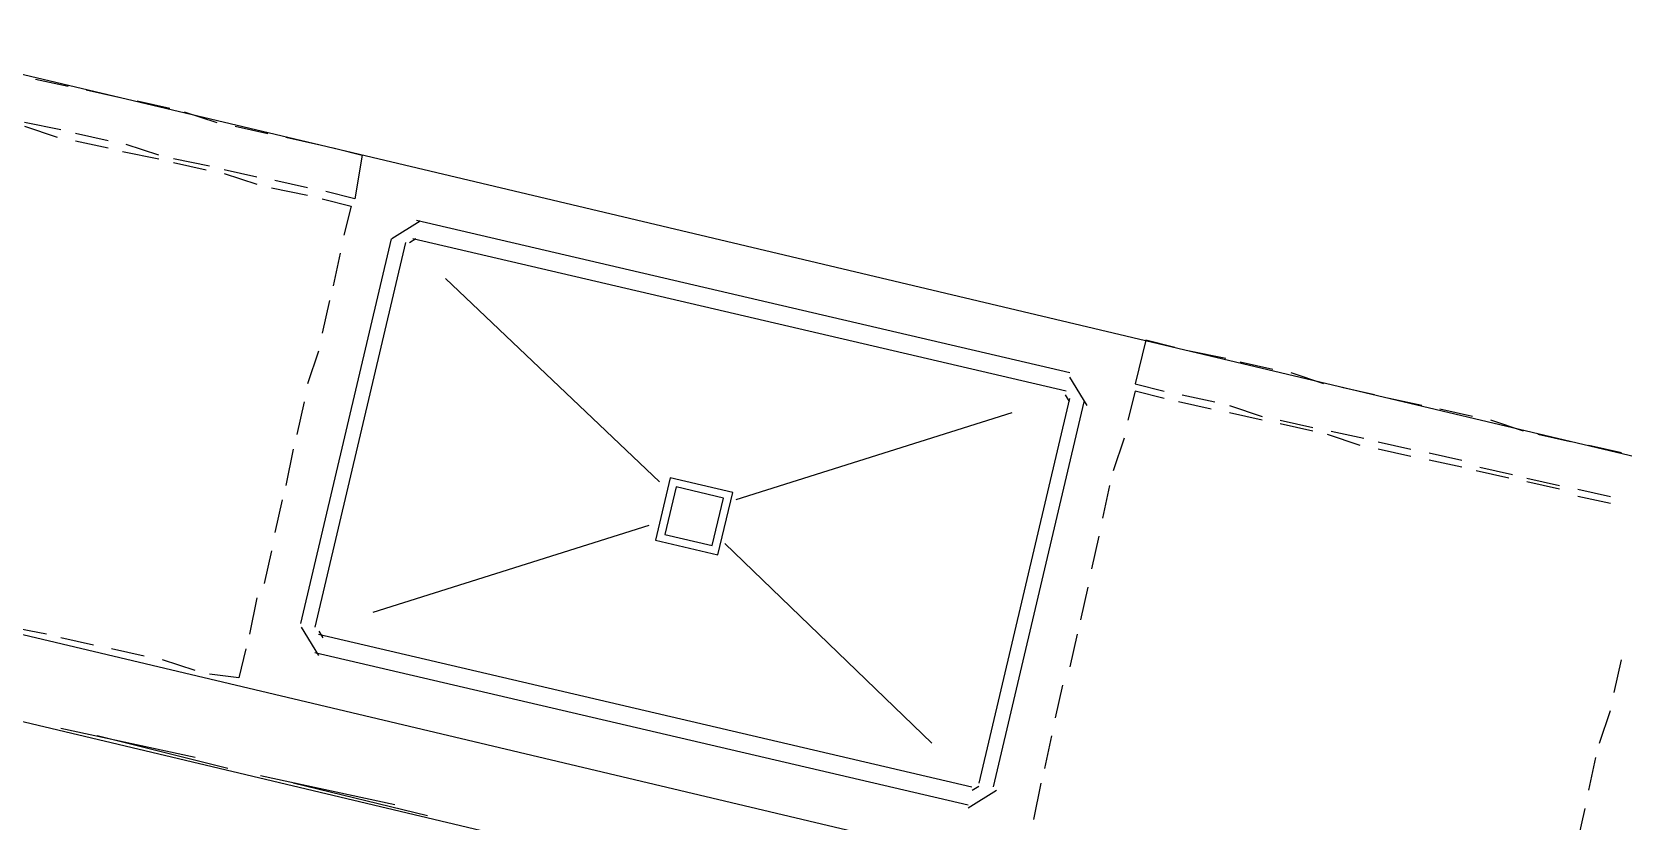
# Model space of a CAD drawing. Header units: feet. Extents: x -84 to 198, y -22 to 181.
# Drawn here: x 35.92 to 41.77, y 108.64 to 111.54 of the extents above; entities that cross this region are included whole.
import ezdxf

# ---------------------------------------------------------------- set-up
doc = ezdxf.new("R2010")
doc.units = ezdxf.units.FT
doc.layers.add('A-LINEA', color=7, linetype='CONTINUOUS')

msp = doc.modelspace()

# ---------------------------------------------------------------- linework, layer by layer
at = {"layer": 'A-LINEA'}
for p, q in [((35.9333, 111.3644), (36.0533, 111.3378)), ((36.12, 111.3244), (36.24, 111.2978)), ((36.3067, 111.2844), (36.4267, 111.2578)), ((36.0267, 111.1778), (35.8933, 111.2044)), ((36.48, 111.2444), (36.6, 111.2044)), ((35.8933, 111.1911), (36.0133, 111.1511)), ((36.2, 111.1378), (36.08, 111.1644)), ((36.6667, 111.1911), (36.7867, 111.1644)), ((36.8533, 111.1511), (36.9733, 111.1244)), ((36.08, 111.1378), (36.2, 111.1111)), ((36.2533, 111.0978), (36.3867, 111.0711)), ((36.3867, 111.0844), (36.2667, 111.1244)), ((36.5733, 111.0444), (36.44, 111.0711)), ((36.44, 111.0578), (36.56, 111.0311)), ((36.7467, 111.0044), (36.6267, 111.0311)), ((36.6267, 111.0178), (36.7467, 110.9778)), ((36.9333, 110.9644), (36.8133, 110.9911)), ((36.8, 110.9644), (36.9333, 110.9378)), ((37.1067, 110.9244), (37, 110.9511)), ((37.3466, 110.8421), (37.2423, 110.7777)), ((39.7333, 110.2844), (37.3333, 110.8444)), ((37.24, 110.7778), (36.9067, 109.3644)), ((37.2933, 110.7644), (36.96, 109.3511)), ((37.3313, 110.7772), (37.3072, 110.7624)), ((39.72, 110.2178), (37.32, 110.7778)), ((37.0533, 110.7244), (37.0267, 110.6044)), ((38.2267, 109.8844), (37.44, 110.6311)), ((37.0133, 110.5511), (36.9867, 110.4311)), ((36.9733, 110.3644), (36.9333, 110.2444)), ((40.3067, 110.3378), (40.1733, 110.3644)), ((39.7977, 110.1645), (39.7333, 110.2688)), ((40.48, 110.2978), (40.36, 110.3244)), ((40.6667, 110.2444), (40.5467, 110.2844)), ((39.9733, 110.2444), (40.08, 110.2178)), ((40.8533, 110.2044), (40.7333, 110.2311)), ((36.92, 110.1778), (36.8933, 110.0578)), ((39.4, 108.7778), (39.7333, 110.1911)), ((39.4533, 108.7644), (39.7867, 110.1778)), ((39.7328, 110.1798), (39.7179, 110.2039)), ((40.2533, 110.1511), (40.1333, 110.1778)), ((40.1467, 110.2044), (40.2667, 110.1778)), ((40.32, 110.1644), (40.44, 110.1244)), ((41.0267, 110.1644), (40.9067, 110.1911)), ((41.2133, 110.1244), (41.0933, 110.1511)), ((39.52, 110.1378), (38.5067, 109.8178)), ((40.44, 110.1111), (40.32, 110.1378)), ((40.5067, 110.1111), (40.6267, 110.0844)), ((40.6267, 110.0711), (40.5067, 110.0978)), ((41.4, 110.0711), (41.28, 110.1111)), ((39.9333, 110.0444), (39.8933, 109.9244)), ((40.8, 110.0178), (40.68, 110.0578)), ((40.6933, 110.0711), (40.8133, 110.0444)), ((41.5733, 110.0311), (41.4533, 110.0578)), ((36.88, 110.0044), (36.8533, 109.8711)), ((40.8667, 110.0311), (40.9867, 110.0044)), ((40.9867, 109.9778), (40.8667, 110.0044)), ((41.0533, 109.9911), (41.1733, 109.9644)), ((41.76, 109.9911), (41.64, 110.0178)), ((41.1733, 109.9378), (41.0533, 109.9644)), ((41.3467, 109.8978), (41.2267, 109.9244)), ((41.24, 109.9378), (41.36, 109.9111)), ((39.88, 109.8711), (39.8533, 109.7511)), ((41.4133, 109.8978), (41.5333, 109.8711)), ((41.5333, 109.8578), (41.4133, 109.8844)), ((36.84, 109.8178), (36.8133, 109.6978)), ((41.6, 109.8578), (41.72, 109.8311)), ((41.72, 109.8044), (41.6, 109.8311)), ((38.1867, 109.7244), (37.1733, 109.4044)), ((39.84, 109.6844), (39.8133, 109.5644)), ((36.8, 109.6311), (36.7733, 109.5111)), ((39.2267, 108.9244), (38.4667, 109.6578)), ((34.76, 109.5911), (44.4933, 107.2844)), ((36.7467, 109.4578), (36.72, 109.3244)), ((39.8, 109.4978), (39.7733, 109.3778)), ((34.4267, 109.3511), (38.4133, 108.4044)), ((35.9733, 109.3244), (35.84, 109.3511)), ((36.909, 109.3511), (36.9734, 109.2468)), ((36.9739, 109.3357), (36.9887, 109.3116)), ((36.1467, 109.2844), (36.0267, 109.3111)), ((36.9733, 109.3244), (39.3733, 108.7644)), ((39.76, 109.3244), (39.7333, 109.2044)), ((36.3333, 109.2444), (36.2133, 109.2711)), ((36.52, 109.1911), (36.4, 109.2311)), ((36.7067, 109.2711), (36.68, 109.1644)), ((36.96, 109.2578), (39.36, 108.6978)), ((41.7333, 109.1111), (41.76, 109.2311)), ((36.68, 109.1644), (36.5733, 109.1778)), ((39.7067, 109.1378), (39.68, 109.0178)), ((41.68, 108.9244), (41.72, 109.0444)), ((36.52, 108.8711), (36.0267, 108.9778)), ((36.64, 108.8311), (36.16, 108.9511)), ((39.6667, 108.9511), (39.64, 108.8311)), ((41.64, 108.7511), (41.6667, 108.8711)), ((37.2533, 108.6978), (36.76, 108.8044)), ((37.3733, 108.6578), (36.88, 108.7778)), ((39.36, 108.6868), (39.4643, 108.7512)), ((39.3754, 108.7516), (39.3995, 108.7665)), ((39.6267, 108.7778), (39.6, 108.6444)), ((41.6, 108.5644), (41.6267, 108.6844))]:
    msp.add_line(p, q, dxfattribs=at)
for points in [[(35.2267, 111.5378), (44.96, 109.2311), (44.24, 106.1778)], [(37.0267, 111.1111), (37.1333, 111.0844), (37.1067, 110.9244)], [(36.9867, 110.9244), (37.0933, 110.8978), (37.0667, 110.7911)], [(40.12, 110.3778), (40.0133, 110.4044), (39.9733, 110.2444)], [(40.08, 110.1911), (39.9733, 110.2178), (39.9467, 110.1111)], [(38.2658, 109.8996), (38.2115, 109.6702), (38.4409, 109.616), (38.4951, 109.8453), (38.2658, 109.8996)], [(38.2868, 109.8656), (38.2456, 109.6912), (38.4199, 109.65), (38.4611, 109.8243), (38.2868, 109.8656)]]:
    msp.add_lwpolyline(points, dxfattribs=at)

doc.saveas('drawing.dxf')
